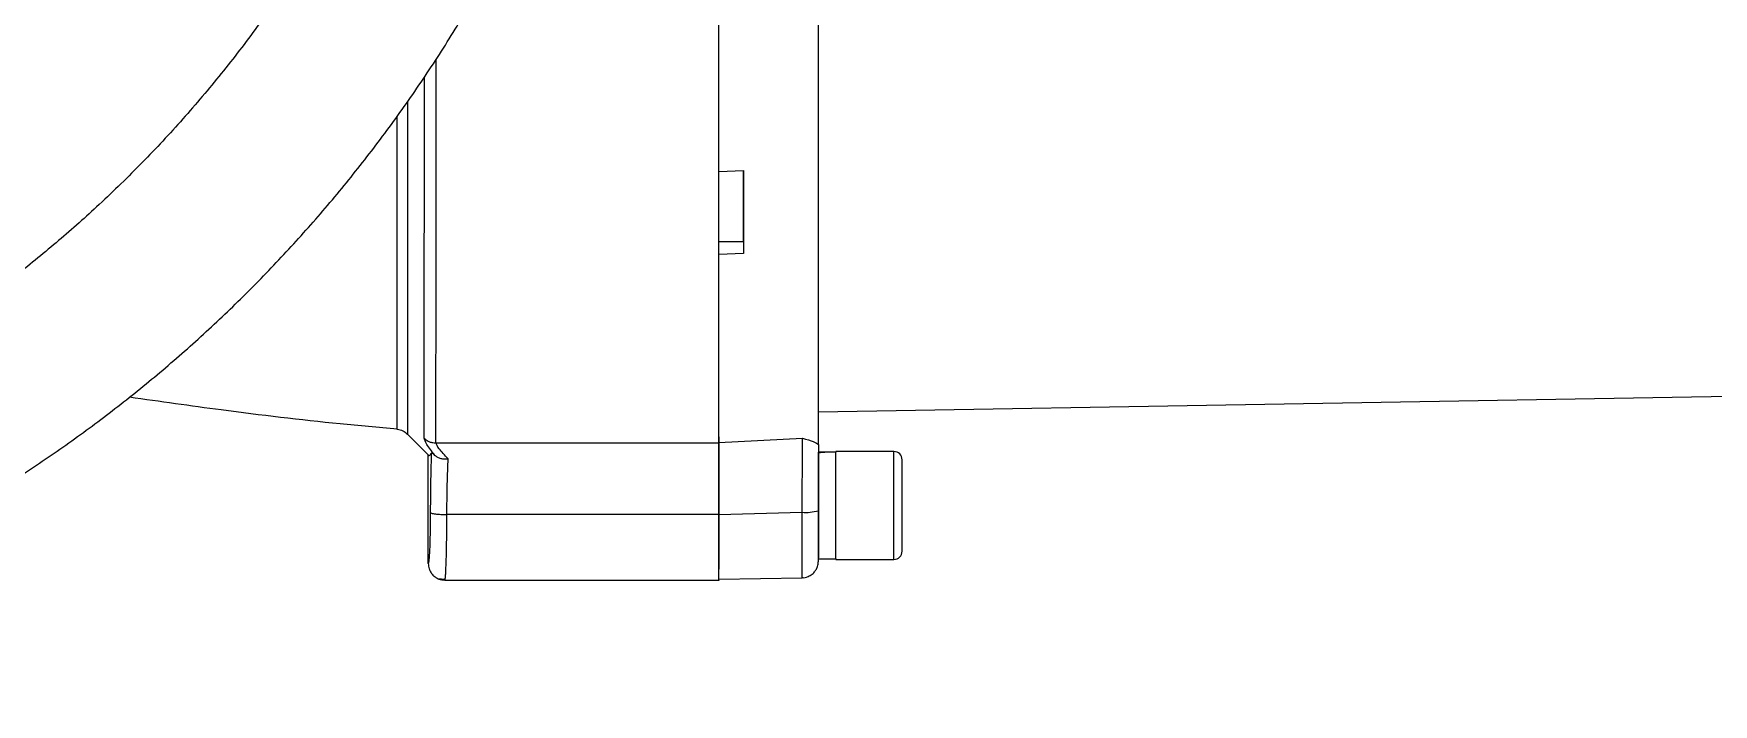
# Model space of a CAD drawing. Header units: millimetres. Extents: x 2278 to 4715, y 679 to 2402.
# Drawn here: x 3436.5 to 3638.9, y 981.8 to 1062.6 of the extents above; entities that cross this region are included whole.
import ezdxf

# ---------------------------------------------------------------- set-up
doc = ezdxf.new("R2010")
doc.units = ezdxf.units.MM

msp = doc.modelspace()

# ---------------------------------------------------------------- linework, layer by layer
at = {"color": 7, "linetype": 'Continuous', "lineweight": 25}
for p, q in [((3519.099, 1046.021), (3522.099, 1046.132)), ((3519.099, 1037.56), (3522.099, 1037.56)), ((3522.099, 1037.56), (3522.099, 1036.137)), ((3522.099, 1036.137), (3519.099, 1036.026)), ((3531.099, 1017.034), (3660.625, 1019.295)), ((3481.586, 1014.374), (3484.099, 1011.859)), ((3519.099, 1014.055), (3519.099, 1013.355)), ((3485.019, 1013.304), (3519.099, 1013.304)), ((3519.099, 1013.355), (3529.204, 1013.872)), ((3531.099, 1010.114), (3531.099, 1012.214)), ((3531.099, 1012.099), (3531.099, 1009.942)), ((3540.199, 1012.274), (3533.199, 1012.274)), ((3484.099, 998.775), (3484.099, 1011.859)), ((3519.099, 1004.678), (3486.343, 1004.678)), ((3519.099, 1004.704), (3529.134, 1004.954)), ((3531.099, 999.334), (3533.199, 999.334)), ((3533.199, 999.274), (3540.199, 999.274)), ((3485.267, 996.956), (3486.171, 996.91)), ((3486.098, 996.775), (3519.099, 996.775)), ((3486.1, 996.775), (3486.139, 996.958)), ((3519.099, 996.884), (3529.134, 997.06))]:
    msp.add_line(p, q, dxfattribs=at)
at = {"color": 7, "linetype": 'Continuous', "lineweight": 25, "flags": 128}
for points in [[(3531.099, 1012.214), (3531.099, 1012.038), (3531.099, 1011.52), (3531.099, 1010.687), (3531.099, 1009.774)], [(3531.099, 999.334), (3531.099, 999.397), (3531.099, 999.78), (3531.099, 1000.49), (3531.099, 1001.489), (3531.099, 1002.723), (3531.099, 1004.124), (3531.099, 1005.614), (3531.099, 1007.114), (3531.099, 1008.54), (3531.099, 1009.815), (3531.099, 1010.869), (3531.099, 1011.645), (3531.099, 1012.099)], [(3533.199, 1005.774), (3533.199, 1007.273), (3533.199, 1008.692), (3533.199, 1009.952), (3533.199, 1010.988), (3533.199, 1011.743), (3533.199, 1012.176), (3533.199, 1012.263), (3533.199, 1012.214)], [(3533.199, 999.334), (3533.199, 999.363), (3533.199, 999.68), (3533.199, 1000.33), (3533.199, 1001.278), (3533.199, 1002.471), (3533.199, 1003.845), (3533.199, 1005.325), (3533.199, 1006.829), (3533.199, 1008.276), (3533.199, 1009.586), (3533.199, 1010.687), (3533.199, 1011.52), (3533.199, 1012.038), (3533.199, 1012.214)], [(3540.199, 1005.774), (3540.199, 1007.273), (3540.199, 1008.692), (3540.199, 1009.952), (3540.199, 1010.988), (3540.199, 1011.743), (3540.199, 1012.176), (3540.199, 1012.274)], [(3531.099, 1009.942), (3531.099, 1009.431), (3531.099, 1008.624), (3531.099, 1007.586), (3531.099, 1006.401), (3531.099, 1005.165), (3531.099, 1005.142)], [(3529.134, 997.06), (3529.134, 997.253), (3529.134, 997.824), (3529.134, 998.747), (3529.134, 999.982), (3529.134, 1001.474), (3529.134, 1003.156), (3529.134, 1004.954)], [(3533.199, 999.334), (3533.199, 999.285), (3533.199, 999.373), (3533.199, 999.806), (3533.199, 1000.561), (3533.199, 1001.596), (3533.199, 1002.857), (3533.199, 1004.275), (3533.199, 1005.774)], [(3540.199, 999.274), (3540.199, 999.373), (3540.199, 999.806), (3540.199, 1000.561), (3540.199, 1001.596), (3540.199, 1002.857), (3540.199, 1004.275), (3540.199, 1005.774)]]:
    msp.add_lwpolyline(points, dxfattribs=at)
at = {"color": 7, "linetype": 'Continuous', "lineweight": 25}
for centre, radius, start, end in [((3540.199, 1011.274), 1, 360, 90), ((3529.615, 1010.283), 5.35, 264.84154, 286.10398), ((3540.199, 1000.274), 1, 270, 360)]:
    msp.add_arc(centre, radius, start, end, dxfattribs=at)
for centre, major_axis, ratio, start_param, end_param in [((3484.218, 1110.782), (0.007, 98.975), 0.0349473, 3.1091985, 3.2162788), ((3531.099, 1005.774), (11.154, 0), 0.5773521, 1.4765232, 1.5707963), ((3533.199, 1005.774), (11.154, 0), 0.5773521, 1.5707963, 1.760193)]:
    msp.add_ellipse(centre, major_axis=major_axis, ratio=ratio, start_param=start_param, end_param=end_param, dxfattribs=at)
for points, knots in [([(3341.666, 981.809), (3344.227, 981.834), (3347.807, 981.869), (3353.076, 982.148), (3357.541, 982.483), (3362.857, 983.049), (3368.426, 983.822), (3374.239, 984.832), (3380.211, 986.088), (3386.287, 987.599), (3392.424, 989.369), (3398.59, 991.404), (3404.753, 993.703), (3410.89, 996.268), (3416.978, 999.099), (3422.998, 1002.192), (3428.931, 1005.547), (3434.76, 1009.159), (3440.469, 1013.025), (3446.045, 1017.139), (3451.472, 1021.496), (3456.738, 1026.09), (3461.829, 1030.915), (3466.734, 1035.963), (3471.441, 1041.226), (3475.939, 1046.695), (3480.217, 1052.364), (3484.266, 1058.221), (3488.075, 1064.258), (3491.637, 1070.463), (3494.942, 1076.828), (3497.983, 1083.341), (3500.752, 1089.99), (3503.243, 1096.764), (3505.448, 1103.652), (3507.363, 1110.641), (3508.981, 1117.718), (3510.299, 1124.872), (3511.312, 1132.089), (3512.016, 1139.356), (3512.409, 1146.66), (3512.488, 1153.988), (3512.251, 1161.326), (3511.697, 1168.661), (3510.825, 1175.979), (3509.634, 1183.266), (3508.126, 1190.508), (3506.301, 1197.693), (3504.161, 1204.806), (3501.707, 1211.833), (3498.942, 1218.762), (3495.869, 1225.578), (3492.492, 1232.269), (3488.815, 1238.821), (3484.841, 1245.221), (3480.576, 1251.456), (3476.025, 1257.514), (3471.193, 1263.382), (3466.086, 1269.049), (3460.709, 1274.501), (3455.263, 1279.549), (3449.789, 1284.201), (3444.331, 1288.471), (3438.706, 1292.513), (3432.925, 1296.321), (3426.997, 1299.89), (3420.935, 1303.212), (3414.749, 1306.282), (3408.452, 1309.095), (3402.059, 1311.647), (3395.583, 1313.933), (3389.046, 1315.95), (3382.471, 1317.692), (3375.898, 1319.157), (3369.404, 1320.339), (3363.115, 1321.236), (3357.591, 1321.819), (3352.708, 1322.187), (3347.884, 1322.426), (3341.91, 1322.543), (3336.393, 1322.433), (3331.124, 1322.161), (3326.659, 1321.824), (3321.343, 1321.259), (3315.774, 1320.485), (3309.961, 1319.476), (3303.989, 1318.219), (3297.913, 1316.709), (3291.775, 1314.938), (3285.61, 1312.904), (3279.447, 1310.604), (3273.31, 1308.039), (3267.222, 1305.209), (3261.202, 1302.115), (3255.269, 1298.76), (3249.44, 1295.148), (3243.731, 1291.283), (3238.155, 1287.169), (3232.728, 1282.811), (3227.462, 1278.217), (3222.371, 1273.393), (3217.466, 1268.345), (3212.759, 1263.082), (3208.261, 1257.612), (3203.983, 1251.944), (3199.934, 1246.087), (3196.125, 1240.05), (3192.563, 1233.844), (3189.258, 1227.479), (3186.215, 1220.967), (3183.453, 1214.316), (3181.116, 1208.034), (3179.838, 1203.929), (3179.275, 1202.12)], [0, 0, 0, 0, 0.01020738, 0.01427401, 0.02103699, 0.02805607, 0.03558666, 0.0434511, 0.05157826, 0.05991132, 0.06840986, 0.07704394, 0.08579098, 0.09463359, 0.10355821, 0.11255405, 0.12161242, 0.13072624, 0.1398897, 0.14909794, 0.15834689, 0.16763314, 0.17695375, 0.18630622, 0.19568842, 0.20509849, 0.21453484, 0.22399606, 0.23348097, 0.24298851, 0.25251779, 0.26206801, 0.27163852, 0.28122873, 0.29083816, 0.30046642, 0.31011319, 0.31977821, 0.32946132, 0.33916239, 0.34888138, 0.35861831, 0.36837328, 0.37814642, 0.38793798, 0.39774825, 0.40757761, 0.41742653, 0.42729557, 0.4371854, 0.4470968, 0.45703069, 0.46698816, 0.47697044, 0.48697902, 0.49701559, 0.50708218, 0.51718117, 0.52731537, 0.53748817, 0.54770366, 0.5569145, 0.56612256, 0.57532659, 0.5845258, 0.59371913, 0.60290519, 0.61208206, 0.62124705, 0.63039624, 0.63952364, 0.64861966, 0.65766788, 0.66663751, 0.67546331, 0.68397889, 0.69196332, 0.69760555, 0.70350123, 0.71121989, 0.72142727, 0.72549391, 0.73225688, 0.73927596, 0.74680655, 0.754671, 0.76279816, 0.77113122, 0.77962976, 0.78826384, 0.79701087, 0.80585349, 0.81477811, 0.82377394, 0.83283231, 0.84194614, 0.85110959, 0.86031783, 0.86956679, 0.87885303, 0.88817364, 0.89752611, 0.90690831, 0.91631839, 0.92575473, 0.93521596, 0.94470086, 0.95420841, 0.96373768, 0.97328791, 0.98285841, 0.99244862, 1, 1, 1, 1]), ([(3486.397, 1110.081), (3486.096, 1109.019), (3485.16, 1105.715), (3483.253, 1100.263), (3480.694, 1093.736), (3477.81, 1087.324), (3474.624, 1081.036), (3471.136, 1074.888), (3467.352, 1068.892), (3463.275, 1063.063), (3458.912, 1057.414), (3454.268, 1051.958), (3449.349, 1046.709), (3444.34, 1041.852), (3439.285, 1037.381), (3434.227, 1033.282), (3428.999, 1029.409), (3423.611, 1025.767), (3418.075, 1022.364), (3412.402, 1019.205), (3406.605, 1016.298), (3400.698, 1013.648), (3394.694, 1011.259), (3388.612, 1009.136), (3382.472, 1007.284), (3376.305, 1005.706), (3370.161, 1004.407), (3364.152, 1003.395), (3358.585, 1002.684), (3353.739, 1002.238), (3349.27, 1001.961), (3345.365, 1001.823), (3342.766, 1001.813), (3341.717, 1001.809)], [0, 0, 0, 0, 0.0170783, 0.0531439, 0.089298, 0.1255445, 0.1618882, 0.1983346, 0.2348901, 0.2715626, 0.3083611, 0.3452967, 0.3823824, 0.4196345, 0.4532144, 0.4867833, 0.5203362, 0.5538698, 0.5873798, 0.6208602, 0.654303, 0.6876965, 0.7210233, 0.7542563, 0.7873511, 0.8202281, 0.8527303, 0.8844984, 0.9144909, 0.939551, 0.9597807, 0.9837802, 1, 1, 1, 1]), ([(3485.019, 1013.304), (3485.02, 1013.91), (3485.023, 1015.11), (3485.026, 1017.876), (3485.03, 1021.242), (3485.033, 1025.629), (3485.037, 1031.169), (3485.04, 1037.967), (3485.043, 1045.352), (3485.046, 1052.532), (3485.047, 1057.449), (3485.048, 1059.553)], [0, 0, 0, 0, 0.1074926, 0.2126392, 0.3154396, 0.4158938, 0.5461536, 0.6722446, 0.7941664, 0.9119185, 1, 1, 1, 1]), ([(3483.604, 1013.881), (3483.605, 1014.437), (3483.608, 1015.53), (3483.611, 1017.973), (3483.614, 1020.875), (3483.617, 1024.21), (3483.62, 1027.885), (3483.623, 1032.438), (3483.626, 1037.951), (3483.629, 1044.465), (3483.631, 1050.902), (3483.633, 1055.324), (3483.634, 1057.394)], [0, 0, 0, 0, 0.10355805, 0.20350992, 0.29985507, 0.39259296, 0.48172312, 0.56724505, 0.68873355, 0.80210636, 0.90736147, 1, 1, 1, 1]), ([(3480.361, 1014.962), (3480.361, 1014.958), (3480.361, 1014.844), (3480.361, 1015.245), (3480.362, 1016.176), (3480.363, 1017.722), (3480.363, 1019.704), (3480.364, 1022.063), (3480.365, 1024.812), (3480.365, 1027.917), (3480.366, 1031.329), (3480.367, 1034.125), (3480.367, 1036.142), (3480.367, 1037.33), (3480.367, 1038.514), (3480.367, 1039.693), (3480.368, 1040.864), (3480.368, 1042.024), (3480.368, 1045.108), (3480.368, 1048.545), (3480.369, 1051.942), (3480.369, 1052.671)], [0, 0, 0, 0, 0.0029077, 0.0949925, 0.1832887, 0.2677958, 0.3485137, 0.4254418, 0.4985799, 0.5759913, 0.6486482, 0.7165502, 0.7383478, 0.7596059, 0.7803246, 0.8005039, 0.8201437, 0.839244, 0.8578049, 0.9695111, 1, 1, 1, 1]), ([(3481.594, 1054.443), (3481.594, 1052.874), (3481.593, 1048.739), (3481.593, 1042.678), (3481.592, 1036.281), (3481.591, 1030.625), (3481.591, 1025.734), (3481.59, 1021.661), (3481.589, 1018.454), (3481.588, 1016.105), (3481.587, 1014.777), (3481.586, 1014.228), (3481.586, 1014.382), (3481.586, 1014.386)], [0, 0, 0, 0, 0.06336263, 0.16710914, 0.27085565, 0.37460215, 0.47834866, 0.58209517, 0.68584167, 0.78958818, 0.89333469, 0.99708119, 1, 1, 1, 1]), ([(3522.099, 1037.56), (3522.099, 1039.13), (3522.099, 1041.838), (3522.099, 1044.861), (3522.099, 1046.132)], [0, 0, 0, 0, 0.57963713, 1, 1, 1, 1]), ([(3448.106, 1018.854), (3451.788, 1018.328), (3460.223, 1017.124), (3470.982, 1015.852), (3478.063, 1015.202), (3480.363, 1014.991)], [0, 0, 0, 0, 0.3434207, 0.7867461, 1, 1, 1, 1]), ([(3480.361, 1014.951), (3480.592, 1014.908), (3481.053, 1014.822), (3481.413, 1014.519), (3481.592, 1014.368)], [0, 0, 0, 0, 0.5000711, 1, 1, 1, 1]), ([(3484.91, 1011.81), (3484.531, 1012.291), (3483.794, 1013.225), (3483.666, 1013.667), (3483.604, 1013.881)], [0, 0, 0, 0, 0.5146876, 1, 1, 1, 1]), ([(3483.604, 1013.881), (3483.701, 1013.796), (3483.897, 1013.624), (3484.249, 1013.443), (3484.627, 1013.325), (3484.889, 1013.311), (3485.019, 1013.304)], [0, 0, 0, 0, 0.2475722, 0.5, 0.7524278, 1, 1, 1, 1]), ([(3484.469, 1012.083), (3484.453, 1011.602), (3484.422, 1010.641), (3484.385, 1008.901), (3484.357, 1006.993), (3484.348, 1005.611), (3484.344, 1004.922)], [0, 0, 0, 0, 0.2423696, 0.4853152, 0.7431963, 1, 1, 1, 1]), ([(3484.469, 1012.083), (3484.49, 1012.092), (3484.521, 1012.106), (3484.685, 1011.999), (3484.815, 1011.893), (3484.895, 1011.823), (3484.91, 1011.81)], [0, 0, 0, 0, 0.5019977, 0.7519527, 0.9535485, 1, 1, 1, 1]), ([(3486.505, 1011.405), (3486.088, 1011.834), (3485.262, 1012.682), (3485.099, 1013.098), (3485.019, 1013.304)], [0, 0, 0, 0, 0.5050283, 1, 1, 1, 1]), ([(3519.099, 1004.704), (3519.099, 1005.75), (3519.099, 1007.838), (3519.099, 1010.487), (3519.099, 1012.508), (3519.099, 1013.073), (3519.099, 1013.355)], [0, 0, 0, 0, 0.25006523, 0.49944561, 0.74938637, 1, 1, 1, 1]), ([(3529.134, 1004.954), (3529.14, 1005.595), (3529.151, 1006.818), (3529.163, 1008.298), (3529.173, 1009.387), (3529.181, 1010.153), (3529.193, 1011.441), (3529.201, 1013.02), (3529.203, 1013.592), (3529.204, 1013.872)], [0, 0, 0, 0, 0.1490589, 0.284486, 0.365253, 0.4374072, 0.5004523, 0.7554674, 1, 1, 1, 1]), ([(3529.204, 1013.872), (3529.691, 1013.735), (3530.661, 1013.462), (3530.953, 1013.221), (3531.099, 1013.101)], [0, 0, 0, 0, 0.5024427, 1, 1, 1, 1]), ([(3531.099, 1013.101), (3531.099, 1012.567), (3531.099, 1011.503), (3531.099, 1009.546), (3531.099, 1007.417), (3531.099, 1005.902), (3531.099, 1005.143)], [0, 0, 0, 0, 0.250755, 0.4999887, 0.7492331, 1, 1, 1, 1]), ([(3484.91, 1011.81), (3485.008, 1011.735), (3485.21, 1011.58), (3485.601, 1011.439), (3486.041, 1011.367), (3486.349, 1011.392), (3486.505, 1011.405)], [0, 0, 0, 0, 0.2386671, 0.4926942, 0.7442037, 1, 1, 1, 1]), ([(3486.343, 1004.678), (3486.348, 1005.294), (3486.357, 1006.553), (3486.392, 1008.347), (3486.439, 1010.042), (3486.483, 1010.945), (3486.505, 1011.405)], [0, 0, 0, 0, 0.2356127, 0.4808109, 0.7356041, 1, 1, 1, 1]), ([(3519.099, 1009.774), (3519.099, 1009.889), (3519.099, 1010.152), (3519.099, 1009.791), (3519.099, 1008.862), (3519.099, 1007.443), (3519.099, 1006.331), (3519.099, 1005.775)], [0, 0, 0, 0, 0.1621502, 0.3716126, 0.5810751, 0.7905375, 1, 1, 1, 1]), ([(3541.199, 1005.774), (3541.199, 1006.466), (3541.199, 1007.531), (3541.199, 1008.811), (3541.199, 1009.692), (3541.199, 1010.402), (3541.199, 1011.088), (3541.199, 1011.201), (3541.199, 1011.274)], [0, 0, 0, 0, 0.2394568, 0.3683607, 0.5, 0.6316393, 0.7605432, 1, 1, 1, 1]), ([(3484.344, 1004.922), (3484.337, 1004.088), (3484.324, 1002.421), (3484.265, 1000.408), (3484.188, 999.026), (3484.129, 998.859), (3484.099, 998.775)], [0, 0, 0, 0, 0.2501088, 0.5000493, 0.7500207, 1, 1, 1, 1]), ([(3484.344, 1004.922), (3484.379, 1004.891), (3484.453, 1004.829), (3484.921, 1004.748), (3485.585, 1004.691), (3486.097, 1004.682), (3486.343, 1004.678)], [0, 0, 0, 0, 0.2409388, 0.5005407, 0.7598409, 1, 1, 1, 1]), ([(3486.139, 996.958), (3486.146, 996.983), (3486.167, 997.056), (3486.211, 997.677), (3486.269, 999.034), (3486.323, 1001.525), (3486.336, 1003.649), (3486.343, 1004.678)], [0, 0, 0, 0, 0.0675681, 0.1998133, 0.4374294, 0.7275623, 1, 1, 1, 1]), ([(3519.099, 996.778), (3519.099, 996.777), (3519.099, 996.583), (3519.099, 997.267), (3519.099, 998.87), (3519.099, 1001.496), (3519.099, 1003.617), (3519.099, 1004.678)], [0, 0, 0, 0, 0.00146, 0.251095, 0.50073, 0.750365, 1, 1, 1, 1]), ([(3531.099, 1005.143), (3531.099, 1004.324), (3531.099, 1002.686), (3531.099, 1000.752), (3531.099, 999.634), (3531.099, 999.482), (3531.099, 999.468)], [0, 0, 0, 0, 0.32304392, 0.64608785, 0.96913177, 1, 1, 1, 1]), ([(3541.199, 1000.274), (3541.199, 1000.348), (3541.199, 1000.461), (3541.199, 1001.147), (3541.199, 1001.857), (3541.199, 1002.738), (3541.199, 1004.018), (3541.199, 1005.082), (3541.199, 1005.774)], [0, 0, 0, 0, 0.2394568, 0.3683607, 0.5, 0.6316393, 0.7605432, 1, 1, 1, 1]), ([(3519.099, 1001.774), (3519.099, 1001.731), (3519.099, 1000.665), (3519.099, 999.224), (3519.099, 998.399), (3519.099, 998.081)], [0, 0, 0, 0, 0.0255431, 0.6246336, 1, 1, 1, 1]), ([(3484.099, 998.775), (3484.119, 998.559), (3484.151, 998.206), (3484.369, 997.742), (3484.638, 997.383), (3484.983, 997.098), (3485.464, 996.842), (3485.85, 996.802), (3486.1, 996.775)], [0, 0, 0, 0, 0.2060336, 0.3367467, 0.4847907, 0.6326865, 0.7619928, 1, 1, 1, 1]), ([(3529.127, 997.088), (3529.203, 997.081), (3529.509, 997.053), (3529.986, 997.239), (3530.456, 997.559), (3530.762, 997.921), (3530.946, 998.266), (3531.043, 998.563), (3531.084, 998.791), (3531.097, 998.941), (3531.099, 999.017), (3531.099, 999.046), (3531.099, 999.052), (3531.099, 999.054), (3531.099, 999.056), (3531.099, 999.057), (3531.099, 999.059), (3531.099, 999.07), (3531.099, 999.138), (3531.099, 999.388), (3531.099, 999.468)], [0, 0, 0, 0, 0.0427535, 0.1716137, 0.274933, 0.3619927, 0.4349672, 0.4936953, 0.5372005, 0.5648057, 0.5779833, 0.5802423, 0.5811791, 0.5818638, 0.5828222, 0.5846676, 0.5898798, 0.6180464, 0.8773136, 1, 1, 1, 1]), ([(3485.372, 996.95), (3485.459, 996.914), (3485.71, 996.81), (3485.964, 996.866), (3486.128, 996.903)], [0, 0, 0, 0, 0.34953147, 1, 1, 1, 1])]:
    msp.add_open_spline(points, degree=3, knots=knots, dxfattribs=at)
for points in [[(3531.099, 1013.101), (3531.099, 1013.625), (3531.099, 1014.673), (3531.099, 1017.793), (3531.099, 1022.001), (3531.099, 1027.356), (3531.099, 1033.761), (3531.099, 1041.142), (3531.099, 1049.404), (3531.099, 1058.443), (3531.099, 1068.144), (3531.1, 1078.387), (3531.1, 1089.03), (3531.1, 1096.334), (3531.1, 1099.985)], [(3519.099, 1013.304), (3519.099, 1013.99), (3519.099, 1015.363), (3519.099, 1018.684), (3519.099, 1022.887), (3519.099, 1028.023), (3519.099, 1034.012), (3519.099, 1040.8), (3519.099, 1048.314), (3519.099, 1056.476), (3519.099, 1065.201), (3519.1, 1074.402), (3519.1, 1083.968), (3519.1, 1090.563), (3519.1, 1093.86)], [(3519.099, 1046.021), (3519.099, 1048.317), (3519.099, 1052.91), (3519.099, 1060.411), (3519.099, 1068.282), (3519.1, 1076.511), (3519.1, 1085.005), (3519.1, 1090.833), (3519.1, 1093.747)], [(3519.099, 1037.56), (3519.099, 1039.135), (3519.099, 1042.284), (3519.099, 1045.798), (3519.099, 1047.556)], [(3522.099, 1046.132), (3522.099, 1044.377), (3522.099, 1040.866), (3522.099, 1037.713), (3522.099, 1036.137)], [(3519.099, 1013.355), (3519.099, 1013.943), (3519.099, 1015.119), (3519.099, 1017.871), (3519.099, 1021.319), (3519.099, 1025.519), (3519.099, 1030.364), (3519.099, 1034.138), (3519.099, 1036.026)], [(3519.099, 1013.304), (3519.099, 1013.022), (3519.099, 1012.457), (3519.099, 1010.44), (3519.099, 1007.802), (3519.099, 1005.719), (3519.099, 1004.678)], [(3519.099, 1005.775), (3519.099, 1005.218), (3519.099, 1004.104), (3519.099, 1002.699), (3519.099, 1001.716), (3519.099, 1001.589), (3519.099, 1001.525)], [(3519.099, 996.884), (3519.099, 996.998), (3519.099, 997.225), (3519.099, 998.989), (3519.099, 1001.543), (3519.099, 1003.65), (3519.099, 1004.704)]]:
    msp.add_open_spline(points, degree=3, dxfattribs=at)

doc.saveas('drawing.dxf')
